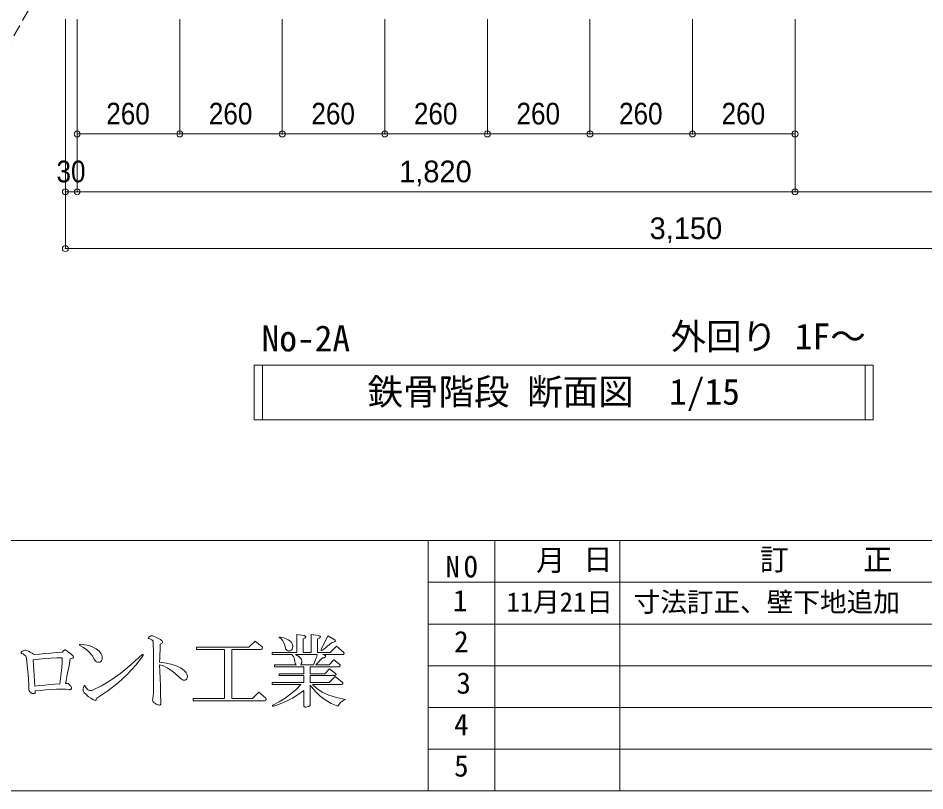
# Model space of a CAD drawing. Units: millimetres at full size, sheet at 1:15. Extents: x -31727 to 34047, y 3005 to 21987.
# Drawn here: x -16991 to -14692, y 13763 to 15722 of the extents above; entities that cross this region are included whole.
import ezdxf
from ezdxf.enums import TextEntityAlignment as Align

# ---------------------------------------------------------------- set-up
doc = ezdxf.new("R2010")
doc.units = ezdxf.units.MM
doc.header["$LTSCALE"] = 15
doc.header["$PDMODE"] = 32
doc.header["$PDSIZE"] = 15
doc.linetypes.add('DASHED2', pattern=[3, 2, -1])
for name, color, linetype, lineweight in [('0-0', 5, 'Continuous', 9), ('4-0', 5, 'Continuous', 9), ('7-0', 5, 'DASHED2', 9)]:
    doc.layers.add(name, color=color, linetype=linetype, lineweight=lineweight)
doc.styles.add('Ｄ ゴシック', font='')
doc.styles.add('ＭＳ ゴシック', font='')
doc.styles.get('Ｄ ゴシック').set_extended_font_data('Ｄ ゴシック')
doc.styles.get('ＭＳ ゴシック').set_extended_font_data('MS Gothic')

msp = doc.modelspace()

# ---------------------------------------------------------------- linework, layer by layer
at = {"layer": '0-0'}
for p, q in [((-16371.01, 14703.61), (-16371.01, 14842.08)), ((-14843.41, 14842.08), (-14843.41, 14703.61)), ((-18265.66, 14397.4), (-13929.91, 14397.4)), ((-15951.54, 14397.4), (-15951.54, 13762.9)), ((-15782.34, 14397.4), (-15782.34, 13762.9)), ((-15465.09, 14397.4), (-15465.09, 13762.9)), ((-13929.91, 14291.65), (-15951.54, 14291.65)), ((-13929.91, 14185.9), (-15951.54, 14185.9)), ((-13929.91, 14080.15), (-15951.54, 14080.15)), ((-13929.91, 13974.4), (-15951.54, 13974.4)), ((-13929.91, 13868.65), (-15951.54, 13868.65)), ((-6633.16, 13762.9), (-18265.66, 13762.9))]:
    msp.add_line(p, q, dxfattribs=at)
for points in [[(-16391.89, 14842.08), (-14822.53, 14842.08), (-14822.53, 14703.61), (-16391.89, 14703.61)], [(-16372.03, 14127.96), (-16371.38, 14126.06), (-16371.28, 14124.44), (-16371.75, 14123.09), (-16372.78, 14122), (-16374.38, 14121.19), (-16448.61, 14121.19), (-16448.61, 13997.46), (-16396.26, 13997.46), (-16380.63, 14013.09), (-16362.66, 13998.24), (-16362, 13996.35), (-16361.91, 13994.72), (-16362.38, 13993.37), (-16363.41, 13992.29), (-16365, 13991.47), (-16547.08, 13991.47), (-16547.08, 13997.46), (-16467.6, 13997.46), (-16467.6, 14121.19), (-16538.48, 14121.19), (-16538.48, 14127.18), (-16405.64, 14127.18), (-16390.01, 14142.81)], [(-16325.93, 14152.97), (-16314.68, 14150.03), (-16305.92, 14146.22), (-16299.67, 14141.53), (-16295.92, 14135.96), (-16294.67, 14129.52), (-16295.05, 14125.3), (-16296.17, 14122.02), (-16298.05, 14119.68), (-16300.67, 14118.27), (-16304.05, 14117.8), (-16306.64, 14118.08), (-16308.8, 14118.93), (-16310.52, 14120.33), (-16311.8, 14122.3), (-16312.64, 14124.83), (-16314.49, 14132.12), (-16316.9, 14138.34), (-16319.87, 14143.5), (-16323.4, 14147.59), (-16327.49, 14150.62), (-16328.68, 14151.47), (-16329.12, 14152.12), (-16328.81, 14152.59), (-16327.74, 14152.87)], [(-16189.18, 14146.72), (-16186.71, 14144.87), (-16186.18, 14143.09), (-16187.58, 14141.37), (-16190.93, 14139.71), (-16196.21, 14138.12), (-16216.53, 14121.71), (-16219.03, 14119.96), (-16220.9, 14119.08), (-16222.15, 14119.08), (-16222.78, 14119.96), (-16222.78, 14121.71), (-16205.59, 14156.09)], [(-16777.66, 14099.83), (-16778.04, 14095.89), (-16779.16, 14092.83), (-16781.04, 14090.64), (-16783.66, 14089.33), (-16787.04, 14088.89), (-16789.73, 14089.2), (-16792.17, 14090.14), (-16794.35, 14091.7), (-16796.29, 14093.89), (-16797.98, 14096.7), (-16803.42, 14105.83), (-16809.73, 14113.83), (-16816.92, 14120.71), (-16824.99, 14126.46), (-16833.93, 14131.09), (-16834.64, 14131.96), (-16834.93, 14132.71), (-16834.77, 14133.34), (-16834.18, 14133.84), (-16833.14, 14134.21), (-16821.24, 14133.27), (-16810.51, 14131.09), (-16800.98, 14127.65), (-16792.63, 14122.96), (-16785.48, 14117.02), (-16782.66, 14113.83), (-16780.48, 14110.52), (-16778.91, 14107.08), (-16777.97, 14103.52)], [(-16878.81, 14100.61), (-16893, 14100.14), (-16907.44, 14099.36), (-16922.13, 14098.27), (-16937.08, 14096.86), (-16952.27, 14095.14), (-16951.36, 14081.98), (-16950.52, 14068.76), (-16949.73, 14055.47), (-16949.02, 14042.13), (-16948.36, 14028.72), (-16935.58, 14029.94), (-16922.85, 14031.09), (-16910.19, 14032.19), (-16897.6, 14033.22), (-16885.06, 14034.19), (-16883.06, 14048.1), (-16881.44, 14061.69), (-16880.19, 14074.98), (-16879.31, 14087.95)], [(-16287.64, 14108.91), (-16283.01, 14105.94), (-16279.14, 14103.16), (-16276.01, 14100.57), (-16273.64, 14098.15), (-16272.01, 14095.92), (-16271.35, 14092.89), (-16271.26, 14090.05), (-16271.73, 14087.39), (-16272.76, 14084.92), (-16274.35, 14082.64), (-16241.53, 14082.64), (-16239.41, 14088.14), (-16237.41, 14093.52), (-16235.53, 14098.77), (-16233.78, 14103.9), (-16232.16, 14108.91)]]:
    msp.add_lwpolyline(points, close=True, dxfattribs=at)
for points in [[(-16660.88, 14150.18), (-16660.7, 14151.06), (-16660.01, 14152.18), (-16657.85, 14153.84), (-16655.76, 14155.06), (-16653.73, 14155.84), (-16651.76, 14156.19), (-16649.85, 14156.09)], [(-16622.44, 14079.67), (-16631.88, 14082.64), (-16631.25, 14065.85), (-16630.63, 14048), (-16630, 14029.09), (-16629.38, 14009.12), (-16628.75, 13988.08), (-16628.66, 13985.27), (-16629, 13983.08), (-16629.78, 13981.52), (-16631, 13980.58), (-16632.66, 13980.27), (-16634.82, 13980.68), (-16636.91, 13981.27), (-16638.94, 13982.05), (-16640.91, 13983.02), (-16642.82, 13984.18), (-16645.85, 13986.3), (-16648.07, 13988.3), (-16649.48, 13990.18), (-16650.07, 13991.93), (-16649.85, 13993.55), (-16649.51, 13995.93), (-16649.1, 13998.68), (-16648.63, 14001.81), (-16648.1, 14005.31), (-16647.51, 14009.18), (-16647.29, 14033.91), (-16647.26, 14059.32), (-16647.41, 14085.42), (-16647.76, 14112.21), (-16648.29, 14139.68), (-16648.69, 14142.06), (-16649.91, 14144.18), (-16651.94, 14146.06), (-16654.79, 14147.68), (-16658.45, 14149.06), (-16659.76, 14149.18), (-16660.57, 14149.56), (-16660.88, 14150.18)], [(-16649.85, 14156.09), (-16644.63, 14154.31), (-16639.6, 14152.09), (-16634.75, 14149.43), (-16630.1, 14146.34), (-16625.63, 14142.81), (-16624.56, 14140.99), (-16624.5, 14139.31), (-16625.44, 14137.74), (-16627.38, 14136.31), (-16630.31, 14134.99), (-16630.63, 14127.4), (-16630.94, 14118.99), (-16631.25, 14109.77), (-16631.56, 14099.74), (-16631.88, 14088.89), (-16614.87, 14086.79), (-16600.12, 14083.64), (-16587.62, 14079.42), (-16577.36, 14074.14), (-16569.36, 14067.79), (-16566.55, 14064.73), (-16564.36, 14061.79), (-16562.8, 14058.98), (-16561.86, 14056.29), (-16561.55, 14053.72), (-16561.89, 14050.07), (-16562.92, 14047.22), (-16564.64, 14045.19), (-16567.05, 14043.97), (-16570.14, 14043.57), (-16572.43, 14043.91), (-16574.9, 14044.94), (-16577.55, 14046.66), (-16580.4, 14049.07), (-16583.43, 14052.16), (-16593.37, 14061.38), (-16603.18, 14069.04), (-16612.87, 14075.14), (-16622.44, 14079.67)], [(-16288.83, 14089.39), (-16289.2, 14092.01), (-16290.01, 14096.13), (-16291.2, 14099.88), (-16292.77, 14103.26), (-16294.7, 14106.27), (-16297.02, 14108.91), (-16346.25, 14108.91), (-16346.25, 14113.89), (-16284.09, 14113.89), (-16284.09, 14159.22), (-16265.76, 14156.87)], [(-16265.76, 14156.87), (-16262.6, 14155.28), (-16261.26, 14153.62), (-16261.73, 14151.9), (-16264.01, 14150.12), (-16268.1, 14148.28), (-16268.1, 14113.89), (-16247.36, 14113.89), (-16247.36, 14159.22), (-16229.03, 14156.87), (-16225.87, 14155.28), (-16224.53, 14153.62), (-16225, 14151.9), (-16227.28, 14150.12), (-16231.38, 14148.28), (-16231.38, 14113.89), (-16199.34, 14113.89), (-16183.71, 14129.52), (-16165.73, 14114.68), (-16164.77, 14113.39), (-16164.36, 14112.17), (-16164.52, 14111.02), (-16165.23, 14109.93), (-16166.52, 14108.91), (-16218.09, 14108.91), (-16216.34, 14108.35), (-16214.84, 14107.78), (-16213.59, 14107.22), (-16212.59, 14106.65), (-16211.84, 14106.08), (-16210.87, 14104.33), (-16211.09, 14102.83), (-16212.5, 14101.58), (-16215.09, 14100.58), (-16218.87, 14099.83), (-16236.06, 14082.64), (-16202.46, 14082.64), (-16189.96, 14095.14), (-16175.11, 14083.42), (-16174.17, 14082.13)], [(-16876.12, 14020.84), (-16878.81, 14020.9), (-16893.06, 14020.47), (-16907.07, 14019.78), (-16920.82, 14018.84), (-16934.32, 14017.65), (-16947.58, 14016.21), (-16947.58, 14013.09), (-16947.89, 14011.21), (-16948.83, 14009.96), (-16950.39, 14009.34), (-16952.58, 14009.34), (-16955.39, 14009.96), (-16958.49, 14011.93), (-16960.89, 14014.09), (-16962.61, 14016.43), (-16963.64, 14018.97), (-16963.99, 14021.69), (-16963.71, 14023.5), (-16963.49, 14025.19), (-16963.33, 14026.75), (-16963.24, 14028.19), (-16963.21, 14029.5), (-16964.74, 14048.66), (-16966.21, 14065.51), (-16967.61, 14080.04), (-16968.96, 14092.26), (-16970.24, 14102.17), (-16971.21, 14104.3), (-16972.87, 14106.3), (-16975.21, 14108.17), (-16978.24, 14109.92), (-16981.96, 14111.55), (-16982.71, 14111.96), (-16983.09, 14112.55), (-16983.09, 14113.33), (-16982.71, 14114.3), (-16981.96, 14115.46), (-16980.09, 14116.86), (-16978.21, 14117.96)], [(-16978.21, 14117.96), (-16976.33, 14118.74), (-16974.46, 14119.21), (-16972.58, 14119.36), (-16968.93, 14118.43), (-16964.83, 14116.86), (-16960.3, 14114.68), (-16955.33, 14111.86), (-16949.92, 14108.42), (-16936.54, 14109.68), (-16922.67, 14110.93), (-16908.29, 14112.18), (-16893.41, 14113.43), (-16878.03, 14114.68), (-16876.28, 14116.9), (-16874.78, 14118.55), (-16873.53, 14119.65), (-16872.53, 14120.18), (-16871.78, 14120.15)], [(-16871.78, 14120.15), (-16866.71, 14117.02), (-16862.15, 14113.89), (-16858.09, 14110.77), (-16854.52, 14107.64), (-16851.46, 14104.52), (-16850.24, 14102.49), (-16850.34, 14100.77), (-16851.74, 14099.36), (-16854.46, 14098.27), (-16858.49, 14097.48), (-16861.71, 14080.23), (-16864.5, 14065.35), (-16866.84, 14052.85), (-16868.75, 14042.72), (-16870.22, 14034.97), (-16868.43, 14035.44), (-16866.84, 14035.59), (-16865.43, 14035.44), (-16864.21, 14034.97), (-16863.18, 14034.19), (-16861.93, 14033.19), (-16860.68, 14032.06), (-16859.43, 14030.81), (-16858.18, 14029.44), (-16856.93, 14027.94), (-16856.15, 14026.44), (-16855.68, 14025.06), (-16855.52, 14023.81), (-16855.68, 14022.69), (-16856.15, 14021.69), (-16856.62, 14020.84), (-16857.4, 14020.18), (-16858.49, 14019.72), (-16859.9, 14019.43), (-16861.62, 14019.34), (-16865.81, 14019.9), (-16869.62, 14020.34), (-16873.06, 14020.65), (-16876.12, 14020.84)], [(-16676.08, 14108.42), (-16674.73, 14108.83), (-16673.83, 14108.8), (-16673.36, 14108.33), (-16673.32, 14107.42), (-16673.73, 14106.08), (-16692.67, 14081.26), (-16713.87, 14058.07), (-16737.31, 14036.5), (-16763, 14016.56), (-16790.95, 13998.24), (-16791.79, 13995.3), (-16793.07, 13993.37), (-16794.79, 13992.43), (-16796.95, 13992.49), (-16799.54, 13993.55), (-16806.23, 13997.77), (-16811.92, 14001.68), (-16816.61, 14005.27), (-16820.3, 14008.56), (-16822.99, 14011.53), (-16824.99, 14014.5), (-16825.99, 14017.78), (-16825.99, 14021.37), (-16824.99, 14025.28), (-16822.99, 14029.5), (-16822.39, 14030), (-16821.86, 14030.25), (-16821.39, 14030.25), (-16820.99, 14030), (-16820.64, 14029.5), (-16819.8, 14026.81), (-16818.52, 14024.37), (-16816.8, 14022.19), (-16814.64, 14020.25), (-16812.05, 14018.56), (-16809.89, 14017.56), (-16807.79, 14017.06), (-16805.76, 14017.06), (-16803.79, 14017.56)], [(-16803.79, 14017.56), (-16801.89, 14018.56), (-16779.6, 14029.16), (-16755.88, 14043.44), (-16730.71, 14061.41), (-16704.11, 14083.07), (-16676.08, 14108.42)], [(-16238.6, 14016.68), (-16250.13, 14031.06), (-16250.13, 13979.49), (-16254.04, 13977.14), (-16257.61, 13975.67), (-16260.61, 13975.02), (-16263.02, 13975.17), (-16264.86, 13976.14), (-16266.12, 13977.92), (-16266.12, 14017), (-16280.61, 14006.93), (-16295.49, 13997.99), (-16310.73, 13990.18), (-16326.35, 13983.49), (-16342.34, 13977.92), (-16344.18, 13977.52), (-16345.34, 13977.55), (-16345.81, 13978.02), (-16345.59, 13978.92), (-16344.68, 13980.27), (-16328.59, 13988.82), (-16313.43, 13998.3), (-16299.2, 14008.71), (-16285.92, 14020.05), (-16273.57, 14032.33), (-16347.03, 14032.33), (-16347.03, 14037.31), (-16266.12, 14037.31), (-16266.12, 14054.99), (-16329.06, 14054.99), (-16329.06, 14059.98), (-16266.12, 14059.98), (-16266.12, 14077.65), (-16340.78, 14077.65), (-16340.78, 14082.64), (-16286.08, 14082.64), (-16286.95, 14083.76), (-16287.7, 14085.26), (-16288.33, 14087.14), (-16288.83, 14089.39)], [(-16174.17, 14082.13), (-16173.86, 14080.91), (-16174.17, 14079.76), (-16175.11, 14078.67), (-16176.67, 14077.65), (-16250.13, 14077.65), (-16250.13, 14059.98), (-16213.4, 14059.98), (-16200.9, 14072.48), (-16186.05, 14060.76), (-16185.11, 14059.47), (-16184.8, 14058.25), (-16185.11, 14057.1), (-16186.05, 14056.01), (-16187.61, 14054.99), (-16250.13, 14054.99), (-16250.13, 14037.31), (-16202.46, 14037.31), (-16186.83, 14052.94), (-16168.86, 14038.09), (-16167.89, 14036.81), (-16167.49, 14035.59), (-16167.64, 14034.44), (-16168.36, 14033.35), (-16169.64, 14032.33), (-16244.66, 14032.33), (-16233.81, 14022.13), (-16220.03, 14013.23), (-16203.31, 14005.63), (-16183.65, 13999.33), (-16161.05, 13994.33), (-16165.33, 13992.68), (-16169.42, 13990.21), (-16173.33, 13986.93), (-16177.05, 13982.83), (-16180.58, 13977.92), (-16196.87, 13984.8), (-16211.96, 13993.55), (-16225.87, 14004.18), (-16238.6, 14016.68)]]:
    msp.add_lwpolyline(points, dxfattribs=at)
at = {"layer": '4-0', "color": 3}
for p, q in [((-16870.99, 15137.8), (-16870.99, 15719.21)), ((-16870.99, 15281.84), (-16870.99, 15719.21)), ((-16840.99, 15281.84), (-16840.99, 15719.21)), ((-16840.99, 15428.45), (-16840.99, 15719.21)), ((-16580.99, 15428.45), (-16580.99, 15719.21)), ((-16320.99, 15428.45), (-16320.99, 15719.21)), ((-16060.99, 15428.45), (-16060.99, 15719.21)), ((-15800.99, 15428.45), (-15800.99, 15719.21)), ((-15540.99, 15428.45), (-15540.99, 15719.21)), ((-15280.99, 15428.45), (-15280.99, 15719.21)), ((-15020.99, 15281.84), (-15020.99, 15719.21)), ((-15020.99, 15428.45), (-15020.99, 15719.21)), ((-16580.99, 15428.45), (-16840.99, 15428.45)), ((-16320.99, 15428.45), (-16580.99, 15428.45)), ((-16060.99, 15428.45), (-16320.99, 15428.45)), ((-15800.99, 15428.45), (-16060.99, 15428.45)), ((-15540.99, 15428.45), (-15800.99, 15428.45)), ((-15280.99, 15428.45), (-15540.99, 15428.45)), ((-15020.99, 15428.45), (-15280.99, 15428.45)), ((-16840.99, 15281.84), (-16870.99, 15281.84)), ((-15020.99, 15281.84), (-16840.99, 15281.84)), ((-15020.99, 15281.84), (-13720.99, 15281.84)), ((-16870.99, 15137.8), (-13720.99, 15137.8))]:
    msp.add_line(p, q, dxfattribs=at)
for p in [(-16840.99, 15428.45), (-16580.99, 15428.45), (-16320.99, 15428.45), (-16060.99, 15428.45), (-15800.99, 15428.45), (-15540.99, 15428.45), (-15280.99, 15428.45), (-15020.99, 15428.45), (-16870.99, 15281.84), (-16840.99, 15281.84), (-15020.99, 15281.84), (-16870.99, 15137.8)]:
    msp.add_point(p, dxfattribs=at)
at = {"layer": '7-0'}
msp.add_line((-17226.75, 15287.46), (-16898.14, 15856.64), dxfattribs=at)

# ---------------------------------------------------------------- texts
at = {"layer": '0-0', "color": 3, "style": 'ＭＳ ゴシック'}
for s, height, p in [('No-2A', 65.98, (-16373.43, 14857.47)), ('鉄骨階段 断面図  1/15', 65.98, (-16104.87, 14722.14)), ('月', 54.27, (-15677.4, 14304.54)), ('日', 54.27, (-15557.79, 14306.33)), ('訂', 54.27, (-15110.52, 14306.15)), ('正', 54.27, (-14847.95, 14306.15)), ('1', 54.27, (-15888.6, 14201.74)), ('11月21日', 49.49, (-15752.52, 14202.18)), ('2', 54.27, (-15885.49, 14097.89)), ('3', 54.27, (-15879.66, 13992.86)), ('4', 54.27, (-15885.49, 13887.83)), ('5', 54.27, (-15885.49, 13782.8))]:
    msp.add_text(s, height=height, dxfattribs=at).set_placement(p, align=Align.BOTTOM_LEFT)
at = {"layer": '0-0', "color": 3, "insert": (-15906.61, 14303.24), "char_height": 54.27, "attachment_point": 7, "style": 'ＭＳ ゴシック'}
msp.add_mtext('\\T1.31;\\W0.95;NO', dxfattribs=at)
at = {"layer": '4-0', "color": 3, "style": 'Ｄ ゴシック', "width": 0.9}
for s, p in [('260', (-16767.24, 15435.95)), ('260', (-16507.24, 15435.95)), ('260', (-16247.24, 15435.95)), ('260', (-15987.24, 15435.95)), ('260', (-15727.24, 15435.95)), ('260', (-15467.24, 15435.95)), ('260', (-15207.24, 15435.95)), ('30', (-16893.49, 15289.34))]:
    msp.add_text(s, height=54.99, dxfattribs=at).set_placement(p, align=Align.BOTTOM_LEFT)
at = {"layer": '4-0', "color": 3}
for s, height, style, p in [('1,820', 54.99, 'Ｄ ゴシック', (-16024.74, 15289.34)), ('3,150', 54.99, 'Ｄ ゴシック', (-15389.74, 15145.3)), ('外回り 1F～', 65.98, 'ＭＳ ゴシック', (-15336.44, 14862.23)), ('寸法訂正、壁下地追加', 49.49, 'ＭＳ ゴシック', (-15430.33, 14202.18))]:
    msp.add_text(s, height=height, dxfattribs=dict(at, style=style)).set_placement(p, align=Align.BOTTOM_LEFT)

doc.saveas('drawing.dxf')
